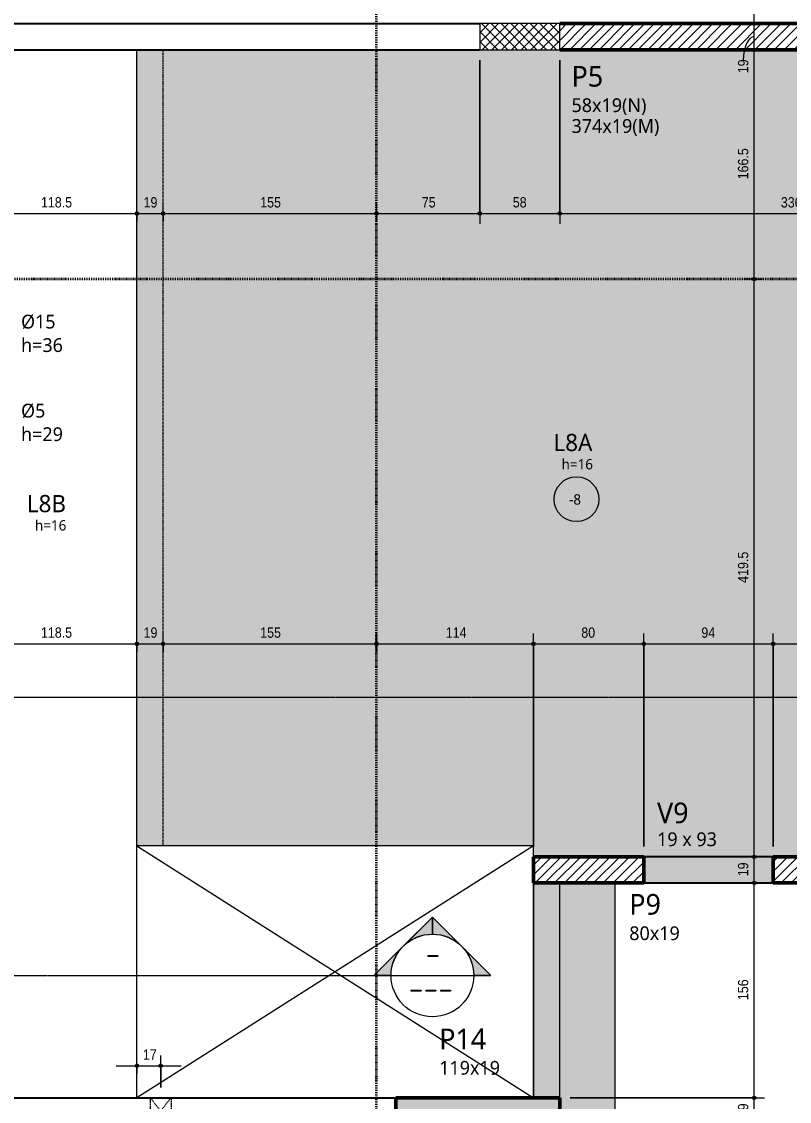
# Model space of a CAD drawing. Header units: centimetres. Extents: x -1475 to 26323, y -1238 to 84208.
# Drawn here: x 9047 to 9604, y -373 to 411 of the extents above; entities that cross this region are included whole.
import ezdxf

# ---------------------------------------------------------------- set-up
doc = ezdxf.new("R2010")
doc.units = ezdxf.units.CM
for name, pattern in [('Aligning Line', [0.635, 0.3175, -0.3175]), ('Centro de 6 mm', [1.32, 0.6, -0.24, 0.24, -0.24]), ('Dash dot', [1.5875, 0.635, -0.47625, 0, -0.47625]), ('Hidden', [0.714375, 0.47625, -0.238125]), ('Traço', [0.635, 0.3175, -0.3175])]:
    doc.linetypes.add(name, pattern=pattern)
for name, color, linetype, lineweight in [('A-ANNO-DIMS', 7, 'Continuous', 9), ('A-ANNO-DIMS-50', 7, 'Continuous', 9), ('A-DETL', 7, 'Hidden', 18), ('A-DETL-GENF', 7, 'Continuous', 18), ('A-DETL-THIN', 7, 'Continuous', 18), ('A-FLOR', 7, 'Continuous', 9), ('A-FLOR-IDEN', 7, 'Continuous', 9), ('A-GENM', 7, 'Continuous', 18), ('A-GENM-HDLN', 7, 'Traço', 18), ('A-GENM-IDEN', 7, 'Continuous', 9), ('G-ANNO-SYMB', 7, 'Continuous', 9), ('S-BEAM', 7, 'Continuous', 9), ('S-BEAM-IDEN', 7, 'Continuous', 9), ('S-COLS', 7, 'Continuous', 9), ('S-COLS-IDEN', 7, 'Continuous', 9), ('S-GRID', 7, 'Continuous', 9)]:
    doc.layers.add(name, color=color, linetype=linetype, lineweight=lineweight)
doc.styles.add('Fira Sans', font='', dxfattribs={"width": 0.9, "height": 7.5})
doc.styles.add('Gadugi', font='gadugi.ttf', dxfattribs={"height": 10})
doc.styles.add('Gadugi_1', font='gadugi.ttf', dxfattribs={"height": 15})
doc.styles.add('Gadugi_3', font='gadugi.ttf', dxfattribs={"height": 7.5})
doc.styles.add('Gadugi_4', font='gadugi.ttf', dxfattribs={"height": 12.5})
doc.styles.add('RomanD', font='romand__.ttf', dxfattribs={"height": 10})
doc.styles.get('Fira Sans').set_extended_font_data('Fira Sans')
doc.dimstyles.new('PED_R80_1_5mm_ACIMA_As_ESQ__R00', dxfattribs={"dimscale": 30.48, "dimtxt": 10.229846, "dimasz": 0.328084, "dimexe": 0.246063, "dimexo": 0.246063, "dimgap": 0.049213, "dimtad": 1, "dimdec": 1, "dimrnd": 0.5, "dimdsep": 46, "dimtxsty": 'Fira Sans', "dimblk1": 'DOTSMALL', "dimblk2": 'DOTSMALL', "dimsah": 1, "dimcen": 0.09, "dimdle": 0.492126, "dimazin": 0, "dimtfac": 1, "dimtdec": 4, "dimtix": 1, "dimtmove": 0, "dimatfit": 3, "dimfxl": 1, "dimtvp": 1, "dimtolj": 1, "dimtzin": 0, "dimarcsym": 2})
doc.dimstyles.new('PED_R80_1_5mm_ACIMA_As_ESQ__R00_1', dxfattribs={"dimscale": 30.48, "dimtxt": 10.229846, "dimasz": 0.328084, "dimexe": 0.246063, "dimexo": 0.246063, "dimgap": 0.049213, "dimtad": 1, "dimdec": 1, "dimrnd": 0.5, "dimdsep": 46, "dimtxsty": 'Fira Sans', "dimblk1": 'DOTSMALL', "dimblk2": 'DOTSMALL', "dimsah": 1, "dimcen": 0.09, "dimdle": 0.492126, "dimazin": 0, "dimtfac": 1, "dimtdec": 4, "dimtix": 1, "dimtmove": 1, "dimatfit": 3, "dimfxl": 1, "dimtvp": 1, "dimtolj": 1, "dimtzin": 0, "dimarcsym": 2})
pattern_1 = [(45, (8297.7794, 0), (-3.535534, 3.535534), [])]

# ---------------------------------------------------------------- blocks, each defined once
blk = doc.blocks.new('TQS - Pilar retangular - 200_0 x 19_0-2570500-PL300 - FORMA DO DUPLEX SUPERIOR')
at = {"layer": 'S-COLS', "lineweight": 18, "true_color": 0x808080}
h = blk.add_hatch(dxfattribs=at)
h.set_pattern_fill('FP_2', color=8, style=0, pattern_type=2)
h.set_pattern_definition([(225, (1394.496, -205.25), (3.535534, -3.535534), [])])
h.paths.add_polyline_path([(-100, 9.5), (-100, -9.5), (100, -9.5), (100, 9.5)], flags=0)
at = {"layer": 'S-COLS', "lineweight": 50}
for p, q in [((-100, 9.5), (100, 9.5)), ((-100, -9.5), (-100, 9.5)), ((100, 9.5), (100, -9.5)), ((100, -9.5), (-100, -9.5))]:
    blk.add_line(p, q, dxfattribs=at)
blk = doc.blocks.new('PED_FURO_RETANGULAR_R04_2020 _INSTÂNCIA_ - FURO RET-3778599-PL300 - FORMA DO DUPLEX SUPERIOR')
at = {"layer": 'A-GENM-HDLN'}
for p, q in [((-7.5, 9.5), (7.5, -9.5)), ((-7.5, -9.5), (7.5, 9.5)), ((-7.5, -9.5), (-7.5, 9.5)), ((7.5, 9.5), (7.5, -9.5))]:
    blk.add_line(p, q, dxfattribs=at)
blk = doc.blocks.new('PED_TAG_LAJE_R01 - TÍTULO_ESPESSURA_REBAIXO-2413107-PL300 - FORMA DO DUPLEX SUPERIOR')
at = {"layer": 'A-FLOR-IDEN'}
blk.add_circle((-0.046, -0.667), 0.325, dxfattribs=at)
blk = doc.blocks.new('DIMBLOCK98-PL300 - FORMA DO DUPLEX SUPERIOR')
at = {"layer": 'A-ANNO-DIMS-50', "true_color": 0x000032}
h = blk.add_hatch(color=178, dxfattribs=at)
edge = h.paths.add_edge_path(flags=0)
edge.add_arc((9578.59, -370.75), 1.25, 0, 360)
h = blk.add_hatch(color=178, dxfattribs=at)
edge = h.paths.add_edge_path(flags=0)
edge.add_arc((9578.59, -389.75), 1.25, 0, 360)
at = {"layer": 'A-ANNO-DIMS-50', "color": 178, "true_color": 0x000032}
for p, q in [((9444.78, -370.75), (9586.09, -370.75)), ((9578.59, -370.75), (9444.78, -370.75)), ((9578.59, -389.75), (9578.59, -370.75)), ((9444.78, -389.75), (9586.09, -389.75)), ((9578.59, -389.75), (9444.78, -389.75))]:
    blk.add_line(p, q, dxfattribs=at)
for centre in [(9578.59, -370.75), (9578.59, -389.75)]:
    blk.add_circle(centre, 1.25, dxfattribs=at)
at = {"layer": 'A-ANNO-DIMS-50', "color": 0, "insert": (9566.71, -384.91), "char_height": 7.5, "width": 11.1741, "attachment_point": 1, "rotation": 90, "line_spacing_factor": 1.049215, "style": 'Fira Sans'}
blk.add_mtext('19', dxfattribs=at)
blk = doc.blocks.new('_DotSmall')
at = {"color": 0, "linetype": 'ByBlock', "const_width": 0.5}
blk.add_lwpolyline([(-0.0625, 0, 1), (0.0625, 0, 1)], format="xyb", close=True, dxfattribs=at)
blk = doc.blocks.new('DIMBLOCK99-PL300 - FORMA DO DUPLEX SUPERIOR')
at = {"layer": 'A-ANNO-DIMS-50', "true_color": 0x000032}
h = blk.add_hatch(color=178, dxfattribs=at)
edge = h.paths.add_edge_path(flags=0)
edge.add_arc((9578.59, -214.75), 1.25, 0, 360)
h = blk.add_hatch(color=178, dxfattribs=at)
edge = h.paths.add_edge_path(flags=0)
edge.add_arc((9578.59, -370.75), 1.25, 0, 360)
at = {"layer": 'A-ANNO-DIMS-50', "color": 178, "true_color": 0x000032}
for p, q in [((9584.33, -214.75), (9571.09, -214.75)), ((9578.59, -370.75), (9578.59, -214.75)), ((9578.59, -214.75), (9584.33, -214.75)), ((9444.78, -370.75), (9586.09, -370.75)), ((9578.59, -370.75), (9444.78, -370.75))]:
    blk.add_line(p, q, dxfattribs=at)
for centre in [(9578.59, -214.75), (9578.59, -370.75)]:
    blk.add_circle(centre, 1.25, dxfattribs=at)
at = {"layer": 'A-ANNO-DIMS-50', "color": 0, "insert": (9566.71, -299.83), "char_height": 7.5, "width": 16.9973, "attachment_point": 1, "rotation": 90, "line_spacing_factor": 1.049215, "style": 'Fira Sans'}
blk.add_mtext('156', dxfattribs=at)
blk = doc.blocks.new('DIMBLOCK100-PL300 - FORMA DO DUPLEX SUPERIOR')
at = {"layer": 'A-ANNO-DIMS-50', "true_color": 0x000032}
h = blk.add_hatch(color=178, dxfattribs=at)
edge = h.paths.add_edge_path(flags=0)
edge.add_arc((9578.59, -195.75), 1.25, 0, 360)
h = blk.add_hatch(color=178, dxfattribs=at)
edge = h.paths.add_edge_path(flags=0)
edge.add_arc((9578.59, -214.75), 1.25, 0, 360)
at = {"layer": 'A-ANNO-DIMS-50', "color": 178, "true_color": 0x000032}
for p, q in [((9584.33, -195.75), (9571.09, -195.75)), ((9578.59, -214.75), (9578.59, -195.75)), ((9578.59, -195.75), (9584.33, -195.75)), ((9584.33, -214.75), (9571.09, -214.75)), ((9578.59, -214.75), (9584.33, -214.75))]:
    blk.add_line(p, q, dxfattribs=at)
for centre in [(9578.59, -195.75), (9578.59, -214.75)]:
    blk.add_circle(centre, 1.25, dxfattribs=at)
at = {"layer": 'A-ANNO-DIMS-50', "color": 0, "insert": (9566.71, -209.91), "char_height": 7.5, "width": 11.1741, "attachment_point": 1, "rotation": 90, "line_spacing_factor": 1.049215, "style": 'Fira Sans'}
blk.add_mtext('19', dxfattribs=at)
blk = doc.blocks.new('DIMBLOCK101-PL300 - FORMA DO DUPLEX SUPERIOR')
at = {"layer": 'A-ANNO-DIMS-50', "true_color": 0x000032}
h = blk.add_hatch(color=178, dxfattribs=at)
edge = h.paths.add_edge_path(flags=0)
edge.add_arc((9578.59, 223.75), 1.25, 0, 360)
h = blk.add_hatch(color=178, dxfattribs=at)
edge = h.paths.add_edge_path(flags=0)
edge.add_arc((9578.59, -195.75), 1.25, 0, 360)
at = {"layer": 'A-ANNO-DIMS-50', "color": 178, "true_color": 0x000032}
for p, q in [((9584.33, 223.75), (9571.09, 223.75)), ((9578.59, -195.75), (9578.59, 223.75)), ((9578.59, 223.75), (9584.33, 223.75)), ((9584.33, -195.75), (9571.09, -195.75)), ((9578.59, -195.75), (9584.33, -195.75))]:
    blk.add_line(p, q, dxfattribs=at)
for centre in [(9578.59, 223.75), (9578.59, -195.75)]:
    blk.add_circle(centre, 1.25, dxfattribs=at)
at = {"layer": 'A-ANNO-DIMS-50', "color": 0, "insert": (9566.71, 3.18), "char_height": 7.5, "width": 25.9681, "attachment_point": 1, "rotation": 90, "line_spacing_factor": 1.049215, "style": 'Fira Sans'}
blk.add_mtext('419.5', dxfattribs=at)
blk = doc.blocks.new('DIMBLOCK102-PL300 - FORMA DO DUPLEX SUPERIOR')
at = {"layer": 'A-ANNO-DIMS-50', "true_color": 0x000032}
h = blk.add_hatch(color=178, dxfattribs=at)
edge = h.paths.add_edge_path(flags=0)
edge.add_arc((9578.59, 390.25), 1.25, 0, 360)
h = blk.add_hatch(color=178, dxfattribs=at)
edge = h.paths.add_edge_path(flags=0)
edge.add_arc((9578.59, 223.75), 1.25, 0, 360)
at = {"layer": 'A-ANNO-DIMS-50', "color": 178, "true_color": 0x000032}
for p, q in [((9584.33, 390.25), (9571.09, 390.25)), ((9578.59, 223.75), (9578.59, 390.25)), ((9578.59, 390.25), (9584.33, 390.25)), ((9584.33, 223.75), (9571.09, 223.75)), ((9578.59, 223.75), (9584.33, 223.75))]:
    blk.add_line(p, q, dxfattribs=at)
for centre in [(9578.59, 390.25), (9578.59, 223.75)]:
    blk.add_circle(centre, 1.25, dxfattribs=at)
at = {"layer": 'A-ANNO-DIMS-50', "color": 0, "insert": (9566.71, 296.18), "char_height": 7.5, "width": 25.9681, "attachment_point": 1, "rotation": 90, "line_spacing_factor": 1.049215, "style": 'Fira Sans'}
blk.add_mtext('166.5', dxfattribs=at)
blk = doc.blocks.new('DIMBLOCK103-PL300 - FORMA DO DUPLEX SUPERIOR')
at = {"layer": 'A-ANNO-DIMS-50', "true_color": 0x000032}
h = blk.add_hatch(color=178, dxfattribs=at)
edge = h.paths.add_edge_path(flags=0)
edge.add_arc((9578.59, 409.25), 1.25, 0, 360)
h = blk.add_hatch(color=178, dxfattribs=at)
edge = h.paths.add_edge_path(flags=0)
edge.add_arc((9578.59, 390.25), 1.25, 0, 360)
at = {"layer": 'A-ANNO-DIMS-50', "color": 178, "true_color": 0x000032}
for p, q in [((9578.59, 390.25), (9578.59, 424.25)), ((9584.33, 409.25), (9571.09, 409.25)), ((9578.59, 409.25), (9584.33, 409.25)), ((9584.33, 390.25), (9571.09, 390.25)), ((9578.59, 390.25), (9584.33, 390.25))]:
    blk.add_line(p, q, dxfattribs=at)
for centre in [(9578.59, 409.25), (9578.59, 390.25)]:
    blk.add_circle(centre, 1.25, dxfattribs=at)
blk.add_ellipse((9578.59, 382.54), major_axis=(0, 17.21), ratio=0.46813, start_param=0, end_param=1.570796, dxfattribs=at)
at = {"layer": 'A-ANNO-DIMS-50', "color": 0, "insert": (9566.71, 373.23), "char_height": 7.5, "width": 11.1741, "attachment_point": 1, "rotation": 90, "line_spacing_factor": 1.049215, "style": 'Fira Sans'}
blk.add_mtext('19', dxfattribs=at)
blk = doc.blocks.new('DIMBLOCK172-PL300 - FORMA DO DUPLEX SUPERIOR')
at = {"layer": 'A-ANNO-DIMS-50', "true_color": 0x000032}
h = blk.add_hatch(color=178, dxfattribs=at)
edge = h.paths.add_edge_path(flags=0)
edge.add_arc((9011.78, -41.09), 1.25, 0, 360)
h = blk.add_hatch(color=178, dxfattribs=at)
edge = h.paths.add_edge_path(flags=0)
edge.add_arc((9130.28, -41.09), 1.25, 0, 360)
at = {"layer": 'A-ANNO-DIMS-50', "color": 178, "true_color": 0x000032}
for p, q in [((9011.78, -46.82), (9011.78, -33.59)), ((9130.28, -46.82), (9130.28, -33.59)), ((9011.78, -41.09), (9130.28, -41.09)), ((9011.78, -41.09), (9011.78, -46.82)), ((9130.28, -41.09), (9130.28, -46.82))]:
    blk.add_line(p, q, dxfattribs=at)
for centre in [(9011.78, -41.09), (9130.28, -41.09)]:
    blk.add_circle(centre, 1.25, dxfattribs=at)
at = {"layer": 'A-ANNO-DIMS-50', "color": 0, "insert": (9060.6, -29.2), "char_height": 7.5, "width": 25.0238, "attachment_point": 1, "line_spacing_factor": 1.049215, "style": 'Fira Sans'}
blk.add_mtext('118.5', dxfattribs=at)
blk = doc.blocks.new('DIMBLOCK173-PL300 - FORMA DO DUPLEX SUPERIOR')
at = {"layer": 'A-ANNO-DIMS-50', "true_color": 0x000032}
h = blk.add_hatch(color=178, dxfattribs=at)
edge = h.paths.add_edge_path(flags=0)
edge.add_arc((9130.28, -41.09), 1.25, 0, 360)
h = blk.add_hatch(color=178, dxfattribs=at)
edge = h.paths.add_edge_path(flags=0)
edge.add_arc((9149.28, -41.09), 1.25, 0, 360)
at = {"layer": 'A-ANNO-DIMS-50', "color": 178, "true_color": 0x000032}
for p, q in [((9130.28, -46.82), (9130.28, -33.59)), ((9149.28, -46.82), (9149.28, -33.59)), ((9130.28, -41.09), (9149.28, -41.09)), ((9130.28, -41.09), (9130.28, -46.82)), ((9149.28, -41.09), (9149.28, -46.82))]:
    blk.add_line(p, q, dxfattribs=at)
for centre in [(9130.28, -41.09), (9149.28, -41.09)]:
    blk.add_circle(centre, 1.25, dxfattribs=at)
at = {"layer": 'A-ANNO-DIMS-50', "color": 0, "insert": (9135.12, -29.2), "char_height": 7.5, "width": 11.1741, "attachment_point": 1, "line_spacing_factor": 1.049215, "style": 'Fira Sans'}
blk.add_mtext('19', dxfattribs=at)
blk = doc.blocks.new('DIMBLOCK174-PL300 - FORMA DO DUPLEX SUPERIOR')
at = {"layer": 'A-ANNO-DIMS-50', "true_color": 0x000032}
h = blk.add_hatch(color=178, dxfattribs=at)
edge = h.paths.add_edge_path(flags=0)
edge.add_arc((9149.28, -41.09), 1.25, 0, 360)
h = blk.add_hatch(color=178, dxfattribs=at)
edge = h.paths.add_edge_path(flags=0)
edge.add_arc((9304.28, -41.09), 1.25, 0, 360)
at = {"layer": 'A-ANNO-DIMS-50', "color": 178, "true_color": 0x000032}
for p, q in [((9149.28, -46.82), (9149.28, -33.59)), ((9304.28, -46.82), (9304.28, -33.59)), ((9149.28, -41.09), (9304.28, -41.09)), ((9149.28, -41.09), (9149.28, -46.82)), ((9304.28, -41.09), (9304.28, -46.82))]:
    blk.add_line(p, q, dxfattribs=at)
for centre in [(9149.28, -41.09), (9304.28, -41.09)]:
    blk.add_circle(centre, 1.25, dxfattribs=at)
at = {"layer": 'A-ANNO-DIMS-50', "color": 0, "insert": (9219.83, -29.2), "char_height": 7.5, "width": 16.6825, "attachment_point": 1, "line_spacing_factor": 1.049215, "style": 'Fira Sans'}
blk.add_mtext('155', dxfattribs=at)
blk = doc.blocks.new('DIMBLOCK175-PL300 - FORMA DO DUPLEX SUPERIOR')
at = {"layer": 'A-ANNO-DIMS-50', "true_color": 0x000032}
h = blk.add_hatch(color=178, dxfattribs=at)
edge = h.paths.add_edge_path(flags=0)
edge.add_arc((9304.28, -41.09), 1.25, 0, 360)
h = blk.add_hatch(color=178, dxfattribs=at)
edge = h.paths.add_edge_path(flags=0)
edge.add_arc((9418.28, -41.09), 1.25, 0, 360)
at = {"layer": 'A-ANNO-DIMS-50', "color": 178, "true_color": 0x000032}
for p, q in [((9304.28, -46.82), (9304.28, -33.59)), ((9418.28, -188.25), (9418.28, -33.59)), ((9304.28, -41.09), (9418.28, -41.09)), ((9304.28, -41.09), (9304.28, -46.82)), ((9418.28, -41.09), (9418.28, -188.25))]:
    blk.add_line(p, q, dxfattribs=at)
for centre in [(9304.28, -41.09), (9418.28, -41.09)]:
    blk.add_circle(centre, 1.25, dxfattribs=at)
at = {"layer": 'A-ANNO-DIMS-50', "color": 0, "insert": (9354.53, -29.2), "char_height": 7.5, "width": 16.2104, "attachment_point": 1, "line_spacing_factor": 1.049215, "style": 'Fira Sans'}
blk.add_mtext('114', dxfattribs=at)
blk = doc.blocks.new('DIMBLOCK176-PL300 - FORMA DO DUPLEX SUPERIOR')
at = {"layer": 'A-ANNO-DIMS-50', "true_color": 0x000032}
h = blk.add_hatch(color=178, dxfattribs=at)
edge = h.paths.add_edge_path(flags=0)
edge.add_arc((9418.28, -41.09), 1.25, 0, 360)
h = blk.add_hatch(color=178, dxfattribs=at)
edge = h.paths.add_edge_path(flags=0)
edge.add_arc((9498.28, -41.09), 1.25, 0, 360)
at = {"layer": 'A-ANNO-DIMS-50', "color": 178, "true_color": 0x000032}
for p, q in [((9418.28, -188.25), (9418.28, -33.59)), ((9498.28, -188.25), (9498.28, -33.59)), ((9418.28, -41.09), (9498.28, -41.09)), ((9418.28, -41.09), (9418.28, -188.25)), ((9498.28, -41.09), (9498.28, -188.25))]:
    blk.add_line(p, q, dxfattribs=at)
for centre in [(9418.28, -41.09), (9498.28, -41.09)]:
    blk.add_circle(centre, 1.25, dxfattribs=at)
at = {"layer": 'A-ANNO-DIMS-50', "color": 0, "insert": (9452.97, -29.2), "char_height": 7.5, "width": 12.748, "attachment_point": 1, "line_spacing_factor": 1.049215, "style": 'Fira Sans'}
blk.add_mtext('80', dxfattribs=at)
blk = doc.blocks.new('DIMBLOCK177-PL300 - FORMA DO DUPLEX SUPERIOR')
at = {"layer": 'A-ANNO-DIMS-50', "true_color": 0x000032}
h = blk.add_hatch(color=178, dxfattribs=at)
edge = h.paths.add_edge_path(flags=0)
edge.add_arc((9498.28, -41.09), 1.25, 0, 360)
h = blk.add_hatch(color=178, dxfattribs=at)
edge = h.paths.add_edge_path(flags=0)
edge.add_arc((9592.28, -41.09), 1.25, 0, 360)
at = {"layer": 'A-ANNO-DIMS-50', "color": 178, "true_color": 0x000032}
for p, q in [((9498.28, -188.25), (9498.28, -33.59)), ((9592.28, -188.25), (9592.28, -33.59)), ((9498.28, -41.09), (9592.28, -41.09)), ((9498.28, -41.09), (9498.28, -188.25)), ((9592.28, -41.09), (9592.28, -188.25))]:
    blk.add_line(p, q, dxfattribs=at)
for centre in [(9498.28, -41.09), (9592.28, -41.09)]:
    blk.add_circle(centre, 1.25, dxfattribs=at)
at = {"layer": 'A-ANNO-DIMS-50', "color": 0, "insert": (9540.16, -29.2), "char_height": 7.5, "width": 12.2758, "attachment_point": 1, "line_spacing_factor": 1.049215, "style": 'Fira Sans'}
blk.add_mtext('94', dxfattribs=at)
blk = doc.blocks.new('DIMBLOCK178-PL300 - FORMA DO DUPLEX SUPERIOR')
at = {"layer": 'A-ANNO-DIMS-50', "true_color": 0x000032}
h = blk.add_hatch(color=178, dxfattribs=at)
edge = h.paths.add_edge_path(flags=0)
edge.add_arc((9592.28, -41.09), 1.25, 0, 360)
h = blk.add_hatch(color=178, dxfattribs=at)
edge = h.paths.add_edge_path(flags=0)
edge.add_arc((9773.28, -41.09), 1.25, 0, 360)
at = {"layer": 'A-ANNO-DIMS-50', "color": 178, "true_color": 0x000032}
for p, q in [((9592.28, -188.25), (9592.28, -33.59)), ((9773.28, -46.82), (9773.28, -33.59)), ((9592.28, -41.09), (9773.28, -41.09)), ((9592.28, -41.09), (9592.28, -188.25)), ((9773.28, -41.09), (9773.28, -46.82))]:
    blk.add_line(p, q, dxfattribs=at)
for centre in [(9592.28, -41.09), (9773.28, -41.09)]:
    blk.add_circle(centre, 1.25, dxfattribs=at)
at = {"layer": 'A-ANNO-DIMS-50', "color": 0, "insert": (9675.96, -29.2), "char_height": 7.5, "width": 16.3678, "attachment_point": 1, "line_spacing_factor": 1.049215, "style": 'Fira Sans'}
blk.add_mtext('181', dxfattribs=at)
blk = doc.blocks.new('DIMBLOCK211-PL300 - FORMA DO DUPLEX SUPERIOR')
at = {"layer": 'A-ANNO-DIMS-50', "true_color": 0x000032}
h = blk.add_hatch(color=178, dxfattribs=at)
edge = h.paths.add_edge_path(flags=0)
edge.add_arc((9011.78, 271.34), 1.25, 0, 360)
h = blk.add_hatch(color=178, dxfattribs=at)
edge = h.paths.add_edge_path(flags=0)
edge.add_arc((9130.28, 271.34), 1.25, 0, 360)
at = {"layer": 'A-ANNO-DIMS-50', "color": 178, "true_color": 0x000032}
for p, q in [((9011.78, 265.61), (9011.78, 278.84)), ((9130.28, 265.61), (9130.28, 278.84)), ((9011.78, 271.34), (9130.28, 271.34)), ((9011.78, 271.34), (9011.78, 265.61)), ((9130.28, 271.34), (9130.28, 265.61))]:
    blk.add_line(p, q, dxfattribs=at)
for centre in [(9011.78, 271.34), (9130.28, 271.34)]:
    blk.add_circle(centre, 1.25, dxfattribs=at)
at = {"layer": 'A-ANNO-DIMS-50', "color": 0, "insert": (9060.6, 283.23), "char_height": 7.5, "width": 25.0238, "attachment_point": 1, "line_spacing_factor": 1.049215, "style": 'Fira Sans'}
blk.add_mtext('118.5', dxfattribs=at)
blk = doc.blocks.new('DIMBLOCK212-PL300 - FORMA DO DUPLEX SUPERIOR')
at = {"layer": 'A-ANNO-DIMS-50', "true_color": 0x000032}
h = blk.add_hatch(color=178, dxfattribs=at)
edge = h.paths.add_edge_path(flags=0)
edge.add_arc((9130.28, 271.34), 1.25, 0, 360)
h = blk.add_hatch(color=178, dxfattribs=at)
edge = h.paths.add_edge_path(flags=0)
edge.add_arc((9149.28, 271.34), 1.25, 0, 360)
at = {"layer": 'A-ANNO-DIMS-50', "color": 178, "true_color": 0x000032}
for p, q in [((9130.28, 265.61), (9130.28, 278.84)), ((9149.28, 265.61), (9149.28, 278.84)), ((9130.28, 271.34), (9149.28, 271.34)), ((9130.28, 271.34), (9130.28, 265.61)), ((9149.28, 271.34), (9149.28, 265.61))]:
    blk.add_line(p, q, dxfattribs=at)
for centre in [(9130.28, 271.34), (9149.28, 271.34)]:
    blk.add_circle(centre, 1.25, dxfattribs=at)
at = {"layer": 'A-ANNO-DIMS-50', "color": 0, "insert": (9135.12, 283.23), "char_height": 7.5, "width": 11.1741, "attachment_point": 1, "line_spacing_factor": 1.049215, "style": 'Fira Sans'}
blk.add_mtext('19', dxfattribs=at)
blk = doc.blocks.new('DIMBLOCK213-PL300 - FORMA DO DUPLEX SUPERIOR')
at = {"layer": 'A-ANNO-DIMS-50', "true_color": 0x000032}
h = blk.add_hatch(color=178, dxfattribs=at)
edge = h.paths.add_edge_path(flags=0)
edge.add_arc((9149.28, 271.34), 1.25, 0, 360)
h = blk.add_hatch(color=178, dxfattribs=at)
edge = h.paths.add_edge_path(flags=0)
edge.add_arc((9304.28, 271.34), 1.25, 0, 360)
at = {"layer": 'A-ANNO-DIMS-50', "color": 178, "true_color": 0x000032}
for p, q in [((9149.28, 265.61), (9149.28, 278.84)), ((9304.28, 265.61), (9304.28, 278.84)), ((9149.28, 271.34), (9304.28, 271.34)), ((9149.28, 271.34), (9149.28, 265.61)), ((9304.28, 271.34), (9304.28, 265.61))]:
    blk.add_line(p, q, dxfattribs=at)
for centre in [(9149.28, 271.34), (9304.28, 271.34)]:
    blk.add_circle(centre, 1.25, dxfattribs=at)
at = {"layer": 'A-ANNO-DIMS-50', "color": 0, "insert": (9219.83, 283.23), "char_height": 7.5, "width": 16.6825, "attachment_point": 1, "line_spacing_factor": 1.049215, "style": 'Fira Sans'}
blk.add_mtext('155', dxfattribs=at)
blk = doc.blocks.new('DIMBLOCK214-PL300 - FORMA DO DUPLEX SUPERIOR')
at = {"layer": 'A-ANNO-DIMS-50', "true_color": 0x000032}
h = blk.add_hatch(color=178, dxfattribs=at)
edge = h.paths.add_edge_path(flags=0)
edge.add_arc((9304.28, 271.34), 1.25, 0, 360)
h = blk.add_hatch(color=178, dxfattribs=at)
edge = h.paths.add_edge_path(flags=0)
edge.add_arc((9379.28, 271.34), 1.25, 0, 360)
at = {"layer": 'A-ANNO-DIMS-50', "color": 178, "true_color": 0x000032}
for p, q in [((9379.28, 382.75), (9379.28, 263.84)), ((9379.28, 271.34), (9379.28, 382.75)), ((9304.28, 265.61), (9304.28, 278.84)), ((9304.28, 271.34), (9379.28, 271.34)), ((9304.28, 271.34), (9304.28, 265.61))]:
    blk.add_line(p, q, dxfattribs=at)
for centre in [(9304.28, 271.34), (9379.28, 271.34)]:
    blk.add_circle(centre, 1.25, dxfattribs=at)
at = {"layer": 'A-ANNO-DIMS-50', "color": 0, "insert": (9337.19, 283.23), "char_height": 7.5, "width": 11.0168, "attachment_point": 1, "line_spacing_factor": 1.049215, "style": 'Fira Sans'}
blk.add_mtext('75', dxfattribs=at)
blk = doc.blocks.new('DIMBLOCK215-PL300 - FORMA DO DUPLEX SUPERIOR')
at = {"layer": 'A-ANNO-DIMS-50', "true_color": 0x000032}
h = blk.add_hatch(color=178, dxfattribs=at)
edge = h.paths.add_edge_path(flags=0)
edge.add_arc((9379.28, 271.34), 1.25, 0, 360)
h = blk.add_hatch(color=178, dxfattribs=at)
edge = h.paths.add_edge_path(flags=0)
edge.add_arc((9437.28, 271.34), 1.25, 0, 360)
at = {"layer": 'A-ANNO-DIMS-50', "color": 178, "true_color": 0x000032}
for p, q in [((9379.28, 382.75), (9379.28, 263.84)), ((9379.28, 271.34), (9379.28, 382.75)), ((9437.28, 382.75), (9437.28, 263.84)), ((9437.28, 271.34), (9437.28, 382.75)), ((9379.28, 271.34), (9437.28, 271.34))]:
    blk.add_line(p, q, dxfattribs=at)
for centre in [(9379.28, 271.34), (9437.28, 271.34)]:
    blk.add_circle(centre, 1.25, dxfattribs=at)
at = {"layer": 'A-ANNO-DIMS-50', "color": 0, "insert": (9403.23, 283.23), "char_height": 7.5, "width": 12.1184, "attachment_point": 1, "line_spacing_factor": 1.049215, "style": 'Fira Sans'}
blk.add_mtext('58', dxfattribs=at)
blk = doc.blocks.new('DIMBLOCK216-PL300 - FORMA DO DUPLEX SUPERIOR')
at = {"layer": 'A-ANNO-DIMS-50', "true_color": 0x000032}
h = blk.add_hatch(color=178, dxfattribs=at)
edge = h.paths.add_edge_path(flags=0)
edge.add_arc((9437.28, 271.34), 1.25, 0, 360)
h = blk.add_hatch(color=178, dxfattribs=at)
edge = h.paths.add_edge_path(flags=0)
edge.add_arc((9773.28, 271.34), 1.25, 0, 360)
at = {"layer": 'A-ANNO-DIMS-50', "color": 178, "true_color": 0x000032}
for p, q in [((9437.28, 382.75), (9437.28, 263.84)), ((9437.28, 271.34), (9437.28, 382.75)), ((9773.28, 265.61), (9773.28, 278.84)), ((9437.28, 271.34), (9773.28, 271.34)), ((9773.28, 271.34), (9773.28, 265.61))]:
    blk.add_line(p, q, dxfattribs=at)
for centre in [(9437.28, 271.34), (9773.28, 271.34)]:
    blk.add_circle(centre, 1.25, dxfattribs=at)
at = {"layer": 'A-ANNO-DIMS-50', "color": 0, "insert": (9597.87, 283.23), "char_height": 7.5, "width": 17.7842, "attachment_point": 1, "line_spacing_factor": 1.049215, "style": 'Fira Sans'}
blk.add_mtext('336', dxfattribs=at)
blk = doc.blocks.new('DIMBLOCK265-PL300 - FORMA DO DUPLEX SUPERIOR')
at = {"layer": 'A-ANNO-DIMS-50', "true_color": 0x000032}
h = blk.add_hatch(color=178, dxfattribs=at)
edge = h.paths.add_edge_path(flags=0)
edge.add_arc((9130.28, -347.43), 1.25, 0, 360)
h = blk.add_hatch(color=178, dxfattribs=at)
edge = h.paths.add_edge_path(flags=0)
edge.add_arc((9147.53, -347.43), 1.25, 0, 360)
at = {"layer": 'A-ANNO-DIMS-50', "color": 178, "true_color": 0x000032}
for p, q in [((9130.28, -353.16), (9130.28, -339.93)), ((9147.53, -363.25), (9147.53, -339.93)), ((9115.28, -347.43), (9162.53, -347.43)), ((9130.28, -347.43), (9130.28, -353.16)), ((9147.53, -347.43), (9147.53, -363.25))]:
    blk.add_line(p, q, dxfattribs=at)
for centre in [(9130.28, -347.43), (9147.53, -347.43)]:
    blk.add_circle(centre, 1.25, dxfattribs=at)
at = {"layer": 'A-ANNO-DIMS-50', "color": 0, "insert": (9134.64, -335.55), "char_height": 7.5, "width": 10.2298, "attachment_point": 1, "line_spacing_factor": 1.049215, "style": 'Fira Sans'}
blk.add_mtext('17', dxfattribs=at)
blk = doc.blocks.new('Corte - M_Cabeça do corte - Preenchida-2060824-PL300 - FORMA DO DUPLEX SUPERIOR')
at = {"layer": 'G-ANNO-SYMB'}
h = blk.add_hatch(color=256, dxfattribs=at)
edge = h.paths.add_edge_path(flags=0)
edge.add_line((-0.6, 0.849), (-0.6, 0.6))
edge.add_arc((-0.6, 0), 0.6, 90, 135)
edge.add_line((-1.024, 0.424), (-0.6, 0.849))
h = blk.add_hatch(color=256, dxfattribs=at)
edge = h.paths.add_edge_path(flags=0)
edge.add_line((-0.6, 0.849), (-0.176, 0.424))
edge.add_arc((-0.6, 0), 0.6, 45, 90)
edge.add_line((-0.6, 0.6), (-0.6, 0.849))
h = blk.add_hatch(color=256, dxfattribs=at)
edge = h.paths.add_edge_path(flags=0)
edge.add_line((-1.449, 0), (-1.024, 0.424))
edge.add_arc((-0.6, 0), 0.6, 135, 180)
edge.add_line((-1.2, 0), (-1.449, 0))
h = blk.add_hatch(color=256, dxfattribs=at)
edge = h.paths.add_edge_path(flags=0)
edge.add_line((0.249, 0), (0, 0))
edge.add_arc((-0.6, 0), 0.6, 360, 405)
edge.add_line((-0.176, 0.424), (0.249, 0))
for p, q in [((-0.6, 0.849), (-1.449, 0)), ((-0.6, 0.849), (-1.024, 0.424)), ((-0.6, 0.849), (0.249, 0)), ((-0.6, 0.6), (-0.6, 0.849)), ((-0.6, 0.849), (-0.6, 0.6)), ((-0.176, 0.424), (-0.6, 0.849)), ((-1.024, 0.424), (-1.449, 0)), ((0.249, 0), (-0.176, 0.424)), ((-1.449, 0), (-1.2, 0)), ((0, 0), (0.249, 0)), ((-1.2, 0), (-1.449, 0)), ((0, 0), (0.249, 0))]:
    blk.add_line(p, q, dxfattribs=at)
for start, end in [(360, 180), (90, 135), (45, 90), (135, 180), (360, 45), (180, 360)]:
    blk.add_arc((-0.6, 0), 0.6, start, end, dxfattribs=at)

msp = doc.modelspace()

# ---------------------------------------------------------------- hatches: boundary and pattern name
at = {"layer": 'A-DETL', "linetype": 'Continuous', "true_color": 0xccffcc}
msp.add_hatch(color=254, dxfattribs=at).paths.add_polyline_path([(9437.28, -370.75), (9437.28, -214.75), (9418.28, -214.75), (9418.28, -370.75)], flags=0)
at = {"layer": 'A-DETL-GENF', "true_color": 0x0000ff}
h = msp.add_hatch(dxfattribs=at)
h.set_pattern_fill('FP_3', color=5, style=0, pattern_type=2)
h.set_pattern_definition([(45, (8297.7794, 0), (-3.535534, 3.535534), []), (135, (8297.7794, 0), (-3.535534, -3.535534), [])])
h.paths.add_polyline_path([(9437.28, 390.25), (9437.28, 409.25), (9379.28, 409.25), (9379.28, 390.25)], flags=0)
at = {"layer": 'A-FLOR', "lineweight": 18, "true_color": 0xd9d9d9}
msp.add_hatch(color=254, dxfattribs=at).paths.add_polyline_path([(9418.28, -195.75), (9773.28, -195.75), (9773.28, 390.25), (9130.28, 390.25), (9130.28, -187.75), (9418.28, -187.75)], flags=0)
at = {"layer": 'A-FLOR', "lineweight": 18, "true_color": 0xe6b8b7}
msp.add_hatch(color=9, dxfattribs=at).paths.add_polyline_path([(9477.28, -1119.75), (9477.28, -214.75), (9437.28, -214.75), (9437.28, -1079.75), (7158.28, -1079.75), (7158.28, -214.75), (7118.28, -214.75), (7118.28, -1119.75), (9439.9, -1119.75)], flags=0)
at = {"layer": 'S-BEAM', "true_color": 0xccffcc}
for points in [[(9498.28, -214.75), (9592.28, -214.75), (9592.28, -195.75), (9498.28, -195.75), (9498.28, -214.75)], [(9498.28, -214.75), (9498.28, -214.75), (9477.28, -214.75)]]:
    msp.add_hatch(color=254, dxfattribs=at).paths.add_polyline_path(points, flags=0)
at = {"layer": 'S-COLS', "lineweight": 18, "true_color": 0x808080}
h = msp.add_hatch(dxfattribs=at)
h.set_pattern_fill('FP_1', color=8, style=0, pattern_type=2)
h.set_pattern_definition(pattern_1)
h.paths.add_polyline_path([(9792.28, 390.25), (9792.28, 409.25), (9437.28, 409.25), (9437.28, 390.25)], flags=0)
h = msp.add_hatch(dxfattribs=at)
h.set_pattern_fill('FP_1', color=8, style=0, pattern_type=2)
h.set_pattern_definition(pattern_1)
h.paths.add_polyline_path([(9498.28, -214.75), (9498.28, -195.75), (9418.28, -195.75), (9418.28, -214.75)], flags=0)
at = {"layer": 'S-COLS', "true_color": 0x808080}
msp.add_hatch(color=8, dxfattribs=at).paths.add_polyline_path([(9437.28, -389.75), (9437.28, -370.75), (9318.28, -370.75), (9318.28, -389.75)], flags=0)

# ---------------------------------------------------------------- linework, layer by layer
at = {"lineweight": 18}
for p, q in [((9130.29, -187.76), (9418.27, -370.75)), ((9418.27, -187.76), (9130.29, -370.75))]:
    msp.add_line(p, q, dxfattribs=at)
at = {"layer": 'A-DETL', "linetype": 'Aligning Line'}
msp.add_line((9149.28, -187.75), (9149.28, 390.25), dxfattribs=at)
at = {"layer": 'A-DETL'}
for p, q in [((9437.28, -195.75), (9418.28, -195.75)), ((9418.28, -195.75), (9418.28, -370.75)), ((9418.28, -195.75), (9437.28, -195.75)), ((9418.28, -214.75), (9437.28, -214.75)), ((9418.28, -370.75), (9418.28, -214.75)), ((9437.28, -370.75), (9437.28, -214.75)), ((9418.28, -370.75), (9437.28, -370.75)), ((9437.28, -370.75), (9418.28, -370.75))]:
    msp.add_line(p, q, dxfattribs=at)
at = {"layer": 'A-DETL-THIN'}
for p, q in [((9437.28, 409.25), (9379.28, 409.25)), ((9379.28, 409.25), (9379.28, 390.25)), ((9437.28, 390.25), (9437.28, 409.25)), ((9379.28, 390.25), (9437.28, 390.25))]:
    msp.add_line(p, q, dxfattribs=at)
at = {"layer": 'A-FLOR', "lineweight": 18}
for p, q in [((9130.28, -370.75), (9130.28, 390.25)), ((9418.28, -187.75), (9130.28, -187.75)), ((9418.28, -195.75), (9418.28, -187.75)), ((9477.28, -214.75), (9477.28, -1119.75))]:
    msp.add_line(p, q, dxfattribs=at)
at = {"layer": 'G-ANNO-SYMB', "linetype": 'Centro de 6 mm'}
for p, q in [((6592.6, -79.8), (10004.87, -79.8)), ((8898.31, -281.93), (9314.86, -281.93))]:
    msp.add_line(p, q, dxfattribs=at)
at = {"layer": 'G-ANNO-SYMB'}
msp.add_line((9314.86, -281.93), (9374.86, -281.93), dxfattribs=at)
at = {"layer": 'S-BEAM', "lineweight": 25}
for p, q in [((8627.78, 409.25), (9379.28, 409.25)), ((8627.78, 390.25), (9379.28, 390.25)), ((9592.28, -195.75), (9498.28, -195.75)), ((9498.28, -214.75), (9592.28, -214.75)), ((8592.78, -370.75), (9318.28, -370.75))]:
    msp.add_line(p, q, dxfattribs=at)
at = {"layer": 'S-COLS', "lineweight": 50}
for p, q in [((9437.28, 409.25), (9792.28, 409.25)), ((9792.28, 390.25), (9437.28, 390.25)), ((9418.28, -214.75), (9418.28, -195.75)), ((9418.28, -195.75), (9498.28, -195.75)), ((9498.28, -195.75), (9498.28, -214.75)), ((9498.28, -214.75), (9418.28, -214.75)), ((9318.28, -389.75), (9318.28, -370.75)), ((9318.28, -370.75), (9437.28, -370.75)), ((9437.28, -370.75), (9437.28, -389.75))]:
    msp.add_line(p, q, dxfattribs=at)
at = {"layer": 'S-GRID', "color": 40, "linetype": 'Dash dot', "lineweight": 35, "true_color": 0xffc000}
msp.add_line((9304.28, -1165.57), (9304.28, 739.97), dxfattribs=at)
at = {"layer": 'S-GRID', "color": 114, "linetype": 'Dash dot', "lineweight": 35, "true_color": 0x00b050}
msp.add_line((10037.67, 223.75), (6421.23, 223.75), dxfattribs=at)

# ---------------------------------------------------------------- block references
at = {"layer": 'A-FLOR-IDEN', "xscale": 49.99999999999998, "yscale": 49.99999999999998, "zscale": 49.99999999999998}
msp.add_blockref('PED_TAG_LAJE_R01 - TÍTULO_ESPESSURA_REBAIXO-2413107-PL300 - FORMA DO DUPLEX SUPERIOR', (9451.78, 97.25), dxfattribs=at)
at = {"layer": 'A-GENM', "linetype": 'Traço', "rotation": 180}
msp.add_blockref('PED_FURO_RETANGULAR_R04_2020 _INSTÂNCIA_ - FURO RET-3778599-PL300 - FORMA DO DUPLEX SUPERIOR', (9147.53, -380.25), dxfattribs=at)
at = {"layer": 'G-ANNO-SYMB', "extrusion": (0, 0, -1), "xscale": 49.99999999999998, "yscale": 49.99999999999998, "zscale": 49.99999999999998}
msp.add_blockref('Corte - M_Cabeça do corte - Preenchida-2060824-PL300 - FORMA DO DUPLEX SUPERIOR', (-9314.86, -281.93), dxfattribs=at)
at = {"layer": 'S-COLS', "linetype": 'Traço', "lineweight": 18, "rotation": 179.9999944669144}
msp.add_blockref('TQS - Pilar retangular - 200_0 x 19_0-2570500-PL300 - FORMA DO DUPLEX SUPERIOR', (9692.28, -205.25), dxfattribs=at)

# ---------------------------------------------------------------- texts
at = {"layer": 'A-FLOR-IDEN', "attachment_point": 1}
for s, insert, char_height, width, style in [('L8A', (9432.76, 111.34), 12.5, 35.2742, 'Gadugi_4'), ('h=16', (9438.65, 93.05), 7.5, 29.6624, 'Gadugi_3'), ('L8B', (9050.35, 66.96), 12.5, 33.6709, 'Gadugi_4'), ('-8', (9444.07, 67.49), 7.5, 12.0253, 'Gadugi_3'), ('h=16', (9056.25, 48.67), 7.5, 29.6624, 'Gadugi_3')]:
    msp.add_mtext(s, dxfattribs=dict(at, insert=insert, char_height=char_height, width=width, style=style))
at = {"layer": 'A-GENM-IDEN', "char_height": 10, "attachment_point": 1, "style": 'Gadugi'}
for s, insert, width in [('Ø15', (9046.14, 197.87), 31.2658), ('h=36', (9046.14, 180.8), 39.6835), ('Ø5', (9046.14, 133.2), 22.0464), ('h=29', (9046.14, 116.12), 39.6835)]:
    msp.add_mtext(s, dxfattribs=dict(at, insert=insert, width=width))
at = {"layer": 'G-ANNO-SYMB', "char_height": 10, "attachment_point": 1, "style": 'RomanD'}
for s, insert, width in [('-', (9339.8, -262.31), 14.8312), ('---', (9327.57, -287.25), 44.4937)]:
    msp.add_mtext(s, dxfattribs=dict(at, insert=insert, width=width))
at = {"layer": 'S-BEAM-IDEN', "attachment_point": 1}
for s, insert, char_height, width, style in [('V9', (9507.95, -156.36), 15, 30.0633, 'Gadugi_1'), ('19 x 93', (9508, -178), 10, 54.5147, 'Gadugi')]:
    msp.add_mtext(s, dxfattribs=dict(at, insert=insert, char_height=char_height, width=width, style=style))
at = {"layer": 'S-COLS-IDEN', "attachment_point": 1}
for s, insert, char_height, width, style in [('P5', (9445.86, 378.52), 15, 28.4599, 'Gadugi_1'), ('58x19(N)', (9445.86, 355.03), 10, 68.1434, 'Gadugi'), ('374x19(M)', (9445.86, 339.92), 10, 80.1687, 'Gadugi'), ('P9', (9487.8, -222.75), 15, 28.4599, 'Gadugi_1'), ('80x19', (9487.8, -246.24), 10, 44.8945, 'Gadugi'), ('P14', (9349.77, -320.49), 15, 42.4894, 'Gadugi_1'), ('119x19', (9349.77, -343.98), 10, 54.1139, 'Gadugi')]:
    msp.add_mtext(s, dxfattribs=dict(at, insert=insert, char_height=char_height, width=width, style=style))

# ---------------------------------------------------------------- dimensions: what is measured, and where the dimension line sits
at = {"layer": 'A-ANNO-DIMS', "color": 178, "true_color": 0x000032}
dim = msp.add_linear_dim(base=(9578.59, 409.25), p1=(9576.83, 390.25), p2=(9576.83, 409.25), angle=90, dimstyle='PED_R80_1_5mm_ACIMA_As_ESQ__R00_1', override={"dimpost": '<>', "dimfxl": 19}, dxfattribs=at)
dim.commit()
dim.dimension.update_dxf_attribs({"geometry": 'DIMBLOCK103-PL300 - FORMA DO DUPLEX SUPERIOR', "text_midpoint": (9571.71, 378.81), "dimtype": 160, "text_rotation": 90})
for base, p1, p2, override, picture, middle in [((9379.28, 271.34), (9304.28, 273.11), (9379.28, 390.25), {"dimpost": '<>', "dimfxl": 139.091916}, 'DIMBLOCK214-PL300 - FORMA DO DUPLEX SUPERIOR', (9341.78, 276.66)), ((9437.28, 271.34), (9379.28, 390.25), (9437.28, 390.25), {"dimpost": '<>', "dimfxl": 58}, 'DIMBLOCK215-PL300 - FORMA DO DUPLEX SUPERIOR', (9408.28, 276.66)), ((9773.28, 271.34), (9437.28, 390.25), (9773.28, 273.11), {"dimpost": '<>', "dimfxl": 355.833628}, 'DIMBLOCK216-PL300 - FORMA DO DUPLEX SUPERIOR', (9605.28, 276.66)), ((9130.28, 271.34), (9011.78, 273.11), (9130.28, 273.11), {"dimpost": '<>', "dimfxl": 118.5}, 'DIMBLOCK211-PL300 - FORMA DO DUPLEX SUPERIOR', (9071.03, 276.66)), ((9149.28, 271.34), (9130.28, 273.11), (9149.28, 273.11), {"dimpost": '<>', "dimfxl": 19}, 'DIMBLOCK212-PL300 - FORMA DO DUPLEX SUPERIOR', (9139.78, 276.71)), ((9304.28, 271.34), (9149.28, 273.11), (9304.28, 273.11), {"dimpost": '<>', "dimfxl": 155.000066}, 'DIMBLOCK213-PL300 - FORMA DO DUPLEX SUPERIOR', (9226.78, 276.66)), ((9130.28, -41.09), (9011.78, -39.32), (9130.28, -39.32), {"dimpost": '<>', "dimfxl": 118.5}, 'DIMBLOCK172-PL300 - FORMA DO DUPLEX SUPERIOR', (9071.03, -35.77)), ((9149.28, -41.09), (9130.28, -39.32), (9149.28, -39.32), {"dimpost": '<>', "dimfxl": 19}, 'DIMBLOCK173-PL300 - FORMA DO DUPLEX SUPERIOR', (9139.78, -35.72)), ((9304.28, -41.09), (9149.28, -39.32), (9304.28, -39.32), {"dimpost": '<>', "dimfxl": 155.000066}, 'DIMBLOCK174-PL300 - FORMA DO DUPLEX SUPERIOR', (9226.78, -35.77)), ((9418.28, -41.09), (9304.28, -39.32), (9418.28, -195.75), {"dimpost": '<>', "dimfxl": 193.56267}, 'DIMBLOCK175-PL300 - FORMA DO DUPLEX SUPERIOR', (9361.28, -35.84)), ((9498.28, -41.09), (9418.28, -195.75), (9498.28, -195.75), {"dimpost": '<>', "dimfxl": 80}, 'DIMBLOCK176-PL300 - FORMA DO DUPLEX SUPERIOR', (9458.28, -35.77)), ((9592.28, -41.09), (9498.28, -195.75), (9592.28, -195.75), {"dimpost": '<>', "dimfxl": 93.995857}, 'DIMBLOCK177-PL300 - FORMA DO DUPLEX SUPERIOR', (9545.28, -35.72)), ((9773.28, -41.09), (9592.28, -195.75), (9773.28, -39.32), {"dimpost": '<>', "dimfxl": 239.234229}, 'DIMBLOCK178-PL300 - FORMA DO DUPLEX SUPERIOR', (9682.78, -35.77)), ((9147.5261, -347.431), (9130.2793, -345.6632), (9147.5261, -370.75), {"dimpost": '<>', "dimfxl": 30.443348}, 'DIMBLOCK265-PL300 - FORMA DO DUPLEX SUPERIOR', (9138.9027, -342.1265))]:
    dim = msp.add_linear_dim(base=base, p1=p1, p2=p2, dimstyle='PED_R80_1_5mm_ACIMA_As_ESQ__R00', override=override, dxfattribs=at)
    dim.commit()
    dim.dimension.update_dxf_attribs({"geometry": picture, "text_midpoint": middle})
for base, p1, p2, override, picture, middle in [((9578.59, 390.25), (9576.83, 223.75), (9576.83, 390.25), {"dimpost": '<>', "dimfxl": 166.5}, 'DIMBLOCK102-PL300 - FORMA DO DUPLEX SUPERIOR', (9573.28, 307)), ((9578.59, 223.75), (9576.83, -195.75), (9576.83, 223.75), {"dimpost": '<>', "dimfxl": 419.500121}, 'DIMBLOCK101-PL300 - FORMA DO DUPLEX SUPERIOR', (9573.22, 14)), ((9578.59, -195.75), (9576.83, -214.75), (9576.83, -195.75), {"dimpost": '<>', "dimfxl": 19}, 'DIMBLOCK100-PL300 - FORMA DO DUPLEX SUPERIOR', (9573.22, -205.25)), ((9578.59, -214.75), (9437.28, -370.75), (9576.83, -214.75), {"dimpost": '<>', "dimfxl": 209.307186}, 'DIMBLOCK99-PL300 - FORMA DO DUPLEX SUPERIOR', (9573.28, -292.75)), ((9578.59, -370.75), (9437.28, -389.75), (9437.28, -370.75), {"dimpost": '<>', "dimfxl": 19}, 'DIMBLOCK98-PL300 - FORMA DO DUPLEX SUPERIOR', (9573.22, -380.25))]:
    dim = msp.add_linear_dim(base=base, p1=p1, p2=p2, angle=90, dimstyle='PED_R80_1_5mm_ACIMA_As_ESQ__R00', override=override, dxfattribs=at)
    dim.commit()
    dim.dimension.update_dxf_attribs({"geometry": picture, "text_midpoint": middle})

doc.saveas('drawing.dxf')
